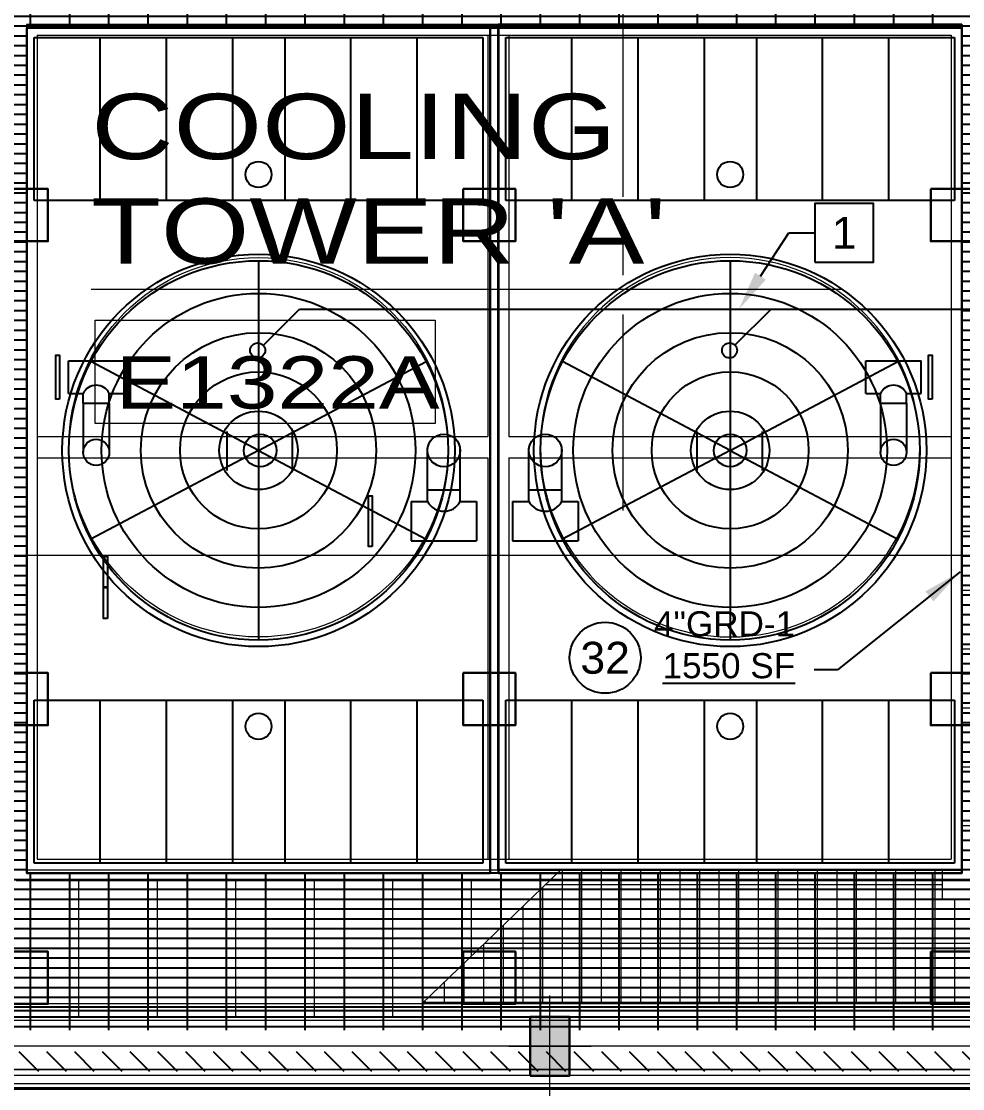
# Model space of a CAD drawing. Header units: inches. Extents: x -26500 to -19489, y -3216 to 2257.
# Drawn here: x -23897.1 to -23609.2, y 204 to 530.4 of the extents above; entities that cross this region are included whole.
import ezdxf
from ezdxf import colors
from ezdxf.entities.mleader import LeaderData, LeaderLine
from ezdxf.enums import TextEntityAlignment as Align
from ezdxf.math import Vec2, Vec3

# ---------------------------------------------------------------- set-up
doc = ezdxf.new("R2010")
doc.units = ezdxf.units.IN
doc.header["$LTSCALE"] = 48
doc.header["$MEASUREMENT"] = 0
doc.linetypes.add('A113$0$CENTER', pattern=[2, 1.25, -0.25, 0.25, -0.25])
doc.linetypes.add('NB - PH Mezzanine_plan$0$HIDDEN2', pattern=[0.1875, 0.125, -0.0625])
for name, color, linetype in [('A113$0$A roof pave', 8, 'Continuous'), ('A113$0$A-ANNO-IDEN', 8, 'Continuous'), ('A113$0$A-ANNO-PATT-13-14', 8, 'Continuous'), ('A113$0$A-COLS-COL13X', 8, 'Continuous'), ('A113$0$A-COLS-COLS13-14', 8, 'Continuous'), ('A113$0$A-FLOR-CATWALK', 8, 'Continuous'), ('A113$0$A-GRID-GRD13-14', 8, 'Continuous'), ('A113$0$A-GRID-GRDP0-15', 8, 'Continuous'), ('A113$0$bc113 - A-ANNO-SYMB', 8, 'Continuous'), ('A113$0$bp113 - A-ROOF-CRTS', 8, 'Continuous'), ('A113$0$Level 21', 8, 'Continuous'), ('A113$0$Level 32', 8, 'Continuous'), ('A113$0$S-BEAM-BELOW', 8, 'Continuous'), ('M2113$0$M-Cndw-pipe', 8, 'Continuous'), ('M2113$0$M-HVAC-Eqpm', 8, 'Continuous'), ('M2113$0$M-HVAC-EQPM-CT', 8, 'Continuous'), ('M2113$0$M-HVAC-EQPM-HATCH', 8, 'Continuous'), ('NB - PH Mezzanine_plan$0$stcbeams', 1, 'NB - PH Mezzanine_plan$0$HIDDEN2'), ('NB - PH Mezzanine_plan$0$STCCOLS1', 1, 'NB - PH Mezzanine_plan$0$HIDDEN2'), ('P-Anno', 6, 'Continuous'), ('P-Anno-Symb @ 96', 6, 'Continuous'), ('P-Anno-Text', 6, 'Continuous'), ('P-Pipe-Ftng', 134, 'Continuous'), ('XREF', 7, 'Continuous')]:
    doc.layers.add(name, color=color, linetype=linetype)
doc.styles.add('A113$0$Arial', font='arial.ttf', dxfattribs={"height": 0.076839})
doc.styles.add('M08', font='arial.ttf', dxfattribs={"height": 7.68})
doc.styles.add('MAMEP ANNO', font='arial.ttf', dxfattribs={"height": 0.078125})
doc.styles.get("Standard").update_dxf_attribs({"font": 'simplex.shx'})
doc.dimstyles.new('STANDARD$7', dxfattribs={"dimtxt": 0.18, "dimasz": 0.125, "dimexe": 0.18, "dimexo": 0.06, "dimgap": 0.09, "dimtad": 0, "dimtih": 1, "dimtoh": 1, "dimdec": 4, "dimzin": 0, "dimdsep": 46, "dimtxsty": 'Standard', "dimcen": 0.09, "dimadec": 0, "dimazin": 0, "dimtfac": 1, "dimtdec": 4, "dimtofl": 0, "dimtmove": 0, "dimatfit": 3, "dimfxl": 1, "dimtolj": 1, "dimtzin": 0, "dimarcsym": 0})

# ---------------------------------------------------------------- blocks, each defined once
blk = doc.blocks.new('A113')
at = {"layer": 'A113$0$bc113 - A-ANNO-SYMB', "lineweight": 0, "transparency": 33554687}
h = blk.add_hatch(dxfattribs=at)
h.set_pattern_fill('CROSSHATCH', color=256, style=0, pattern_type=2)
h.set_pattern_definition([(180, (-23431.679, 194.443), (-2e-15, -18), []), (270, (-23431.679, 194.4426), (6, -1e-15), [])])
h.paths.add_polyline_path([(-23563.5, 229.9), (-23774.63, 229.9), (-23732.17, 270.88), (-23615.5, 270.88), (-23615.5, 261.85), (-23603.5, 261.85), (-23603.5, 279.85), (-23609.5, 279.85), (-23609.5, 391.13), (-23603.5, 391.13), (-23603.5, 399.51), (-23563.5, 439.55)])
at = {"layer": 'A113$0$A roof pave', "lineweight": 0, "transparency": 33554687}
for p, q in [((-23879.5, 225.94, -2660.42), (-23879.5, 267.63, -2660.42)), ((-23855.5, 225.94, -2660.42), (-23855.5, 267.63, -2660.42)), ((-23831.5, 225.94, -2660.42), (-23831.5, 267.63, -2660.42)), ((-23807.5, 225.94, -2660.42), (-23807.5, 267.63, -2660.42)), ((-23783.5, 225.94, -2660.42), (-23783.5, 267.63, -2660.42)), ((-23759.5, 244.51, -2660.42), (-23759.5, 267.63, -2660.42)), ((-23561.5, 249.94, -2660.42), (-24080.98, 249.94, -2660.42)), ((-23561.5, 225.94, -2660.42), (-24080.98, 225.94, -2660.42))]:
    blk.add_line(p, q, dxfattribs=at)
at = {"layer": 'A113$0$A-ANNO-IDEN', "lineweight": 13, "transparency": 33554687}
blk.add_line((-23875.74, 448.47), (-23646.39, 448.47), dxfattribs=at)
blk.add_3dface([(-23874.54, 438.96), (-23770.59, 438.96), (-23770.59, 407.43), (-23874.54, 407.43)], dxfattribs=at)
at = {"layer": 'A113$0$A-ANNO-PATT-13-14', "lineweight": 0, "transparency": 33554687}
blk.add_solid([(-23741.48, 225.94, -4909.55), (-23729.48, 225.94, -4909.55), (-23741.48, 207.94, -4909.55), (-23729.48, 207.94, -4909.55)], dxfattribs=at)
at = {"layer": 'A113$0$A-COLS-COL13X', "lineweight": 30, "transparency": 33554687}
for points in [[(-23905, 479.13, -4909.55), (-23889, 479.13, -4909.55), (-23889, 463.13, -4909.55), (-23905, 463.13, -4909.55)], [(-23762, 479.13, -4909.55), (-23746, 479.13, -4909.55), (-23746, 463.13, -4909.55), (-23762, 463.13, -4909.55)], [(-23619, 479.13, -4909.55), (-23603, 479.13, -4909.55), (-23603, 463.13, -4909.55), (-23619, 463.13, -4909.55)], [(-23905, 331.13, -4909.55), (-23889, 331.13, -4909.55), (-23889, 315.13, -4909.55), (-23905, 315.13, -4909.55)], [(-23762, 331.13, -4909.55), (-23746, 331.13, -4909.55), (-23746, 315.13, -4909.55), (-23762, 315.13, -4909.55)], [(-23619, 331.13, -4909.55), (-23603, 331.13, -4909.55), (-23603, 315.13, -4909.55), (-23619, 315.13, -4909.55)], [(-23905, 245.9, -4909.55), (-23889, 245.9, -4909.55), (-23889, 229.9, -4909.55), (-23905, 229.9, -4909.55)], [(-23762, 245.9, -4909.55), (-23746, 245.9, -4909.55), (-23746, 229.9, -4909.55), (-23762, 229.9, -4909.55)], [(-23619, 245.9, -4909.55), (-23603, 245.9, -4909.55), (-23603, 229.9, -4909.55), (-23619, 229.9, -4909.55)]]:
    blk.add_3dface(points, dxfattribs=at)
at = {"layer": 'A113$0$A-COLS-COLS13-14', "lineweight": 0, "transparency": 33554687}
for p, q in [((-23735.48, 201.37, -4909.55), (-23735.48, 232.52, -4909.55)), ((-23748.05, 216.94, -4909.55), (-23722.9, 216.94, -4909.55))]:
    blk.add_line(p, q, dxfattribs=at)
at = {"layer": 'A113$0$A-COLS-COLS13-14', "lineweight": 30, "transparency": 33554687}
blk.add_3dface([(-23741.48, 207.94, -4909.55), (-23729.48, 207.94, -4909.55), (-23729.48, 225.94, -4909.55), (-23741.48, 225.94, -4909.55)], dxfattribs=at)
at = {"layer": 'A113$0$A-FLOR-CATWALK', "lineweight": 13, "transparency": 33554687, "elevation": 1992.75, "flags": 128}
for points in [[(-23841.2, 577.38), (-23561.5, 577.38), (-23561.5, 227.9), (-23943.5, 227.9), (-23943.5, 563.95)], [(-23936.24, 575.4), (-23842.2, 575.4), (-23563.5, 575.38), (-23563.5, 229.9), (-23941.5, 229.9), (-23941.49, 563.54)]]:
    blk.add_lwpolyline(points, dxfattribs=at)
at = {"layer": 'A113$0$A-FLOR-CATWALK', "lineweight": 13, "transparency": 33554687}
blk.add_3dface([(-23895.5, 270.88, 1992.75), (-23751.25, 270.88, 1992.75), (-23751.25, 529.38, 1992.75), (-23895.5, 529.38, 1992.75)], dxfattribs=at)
at = {"layer": 'A113$0$A-GRID-GRD13-14', "linetype": 'A113$0$CENTER', "lineweight": 0, "transparency": 33554687}
blk.add_line((-23713.02, 380.76), (-23713.02, 2113.24), dxfattribs=at)
at = {"layer": 'A113$0$A-GRID-GRD13-14', "lineweight": 0, "transparency": 33554687}
blk.add_line((-23034.89, 217, 0), (-24155.5, 217, 0), dxfattribs=at)
at = {"layer": 'A113$0$A-GRID-GRDP0-15', "linetype": 'A113$0$CENTER', "lineweight": 0, "transparency": 33554687}
blk.add_line((-24358.53, 367.16), (-20364.93, 367.16), dxfattribs=at)
at = {"layer": 'A113$0$bc113 - A-ANNO-SYMB', "lineweight": 0, "transparency": 33554687, "elevation": 1992.75, "flags": 128}
blk.add_lwpolyline([(-23563.5, 229.9), (-23774.63, 229.9), (-23732.17, 270.88), (-23615.5, 270.88), (-23615.5, 261.85), (-23603.5, 261.85), (-23603.5, 279.85), (-23609.5, 279.85), (-23609.5, 391.13), (-23603.5, 391.13), (-23603.5, 399.51), (-23563.5, 439.55), (-23563.5, 229.9)], close=True, dxfattribs=at)
at = {"layer": 'A113$0$bp113 - A-ROOF-CRTS', "lineweight": 13, "transparency": 33554687}
blk.add_line((-23913.02, 367.16, -2660.42), (-23609.02, 367.16, -2660.42), dxfattribs=at)
at = {"layer": 'A113$0$Level 21', "lineweight": 0, "transparency": 33554687}
for p, q in [((-23557.5, 226, 1992.75), (-24094.25, 226, 1992.75)), ((-23557.5, 208, 1992.75), (-24121.91, 208, 1992.75))]:
    blk.add_line(p, q, dxfattribs=at)
at = {"layer": 'A113$0$Level 21', "lineweight": 40, "transparency": 33554687}
blk.add_line((-23561.5, 204, 1992.75), (-24128.03, 204, 1992.75), dxfattribs=at)
at = {"layer": 'A113$0$Level 21', "lineweight": 13, "transparency": 33554687}
blk.add_line((-23561.5, 205.5, 1992.75), (-24125.73, 205.5, 1992.75), dxfattribs=at)
at = {"layer": 'A113$0$Level 32', "lineweight": 13, "transparency": 33554687, "elevation": -2660.42, "flags": 128}
blk.add_lwpolyline([(-23941.5, 563.52), (-23936.24, 575.4), (-23563.5, 575.38), (-23563.5, 224.88), (-23941.5, 224.88), (-23941.5, 563.52)], close=True, dxfattribs=at)
at = {"layer": 'A113$0$Level 32', "lineweight": 13, "transparency": 33554687}
blk.add_circle((-23824.62, 400.13, 1992.75), 58, dxfattribs=at)
at = {"layer": 'A113$0$Level 32', "lineweight": 13, "transparency": 33554687, "extrusion": (0, 0, -1)}
blk.add_circle((23680.37, 400.13, -1992.75), 58, dxfattribs=at)
at = {"layer": 'A113$0$Level 32', "lineweight": 30, "transparency": 33554687}
blk.add_3dface([(-23751.25, 529.38, 1992.75), (-23609.5, 529.38, 1992.75), (-23609.5, 270.88, 1992.75), (-23751.25, 270.88, 1992.75)], dxfattribs=at)
at = {"layer": 'A113$0$S-BEAM-BELOW', "lineweight": 13, "transparency": 33554687}
for p, q in [((-23892.25, 526.13, 1992.75), (-23612.75, 526.13, 1992.75)), ((-23892.25, 526.13, 1992.75), (-23892.25, 274.13, 1992.75)), ((-23754.5, 526.13, 1992.75), (-23754.5, 403.38, 1992.75)), ((-23748, 526.13, 1992.75), (-23748, 403.38, 1992.75)), ((-23612.75, 526.13, 1992.75), (-23612.75, 274.13, 1992.75)), ((-23892.25, 403.38, 1992.75), (-23754.5, 403.38, 1992.75)), ((-23748, 403.38, 1992.75), (-23612.75, 403.38, 1992.75)), ((-23892.25, 396.88, 1992.75), (-23754.5, 396.88, 1992.75)), ((-23754.5, 396.88, 1992.75), (-23754.5, 274.13, 1992.75)), ((-23748, 396.88, 1992.75), (-23748, 274.13, 1992.75)), ((-23748, 396.88, 1992.75), (-23612.75, 396.88, 1992.75)), ((-23892.25, 274.13, 1992.75), (-23612.75, 274.13, 1992.75)), ((-23898.75, 267.63, 1992.75), (-23606.25, 267.63, 1992.75))]:
    blk.add_line(p, q, dxfattribs=at)
at = {"layer": 'A113$0$A-ANNO-IDEN', "lineweight": 13, "transparency": 33554687, "attachment_point": 7, "line_spacing_factor": 0.6, "style": 'A113$0$Arial'}
for s, insert, char_height in [('\\H1x;\\W1.24688;COOLING', (-23875.75, 487.95), 20), ("\\H1x;\\W1.24688;TOWER 'A'", (-23875.75, 455.95), 20), ('\\H1x;\\W1.24688;E1322A', (-23868.36, 411.74), 16)]:
    blk.add_mtext(s, dxfattribs=dict(at, insert=insert, char_height=char_height))
blk = doc.blocks.new('NB - PH Mezzanine_plan')
at = {"layer": 'NB - PH Mezzanine_plan$0$stcbeams', "linetype": 'Continuous', "transparency": 33554687, "elevation": 0}
for points in [[(-23898.53, 707.43), (-24118.87, 209.9), (-23555.87, 209.94)], [(-23886.12, 691), (-24091.21, 227.9), (-23555.87, 227.9)]]:
    blk.add_lwpolyline(points, dxfattribs=at)
at = {"layer": 'NB - PH Mezzanine_plan$0$STCCOLS1', "transparency": 33554687}
blk.add_lwpolyline([(-23741.48, 207.94), (-23729.48, 207.94), (-23729.48, 225.96), (-23741.48, 225.96)], close=True, dxfattribs=at)
blk = doc.blocks.new('Key Note')
at = {"color": 0, "linetype": 'Continuous', "transparency": 16777216}
blk.add_lwpolyline([(-0.09375, -0.09375), (0.09375, -0.09375), (0.09375, 0.09375), (-0.09375, 0.09375)], close=True, dxfattribs=at)
at = {"color": 0, "linetype": 'ByBlock', "transparency": 16777216, "style": 'MAMEP ANNO'}
blk.add_attdef('ID', text='', height=0.10156, dxfattribs=at).set_placement((0, 0), align=Align.MIDDLE_CENTER)
blk = doc.blocks.new('*U443')
at = {"color": 0, "linetype": 'Continuous'}
blk.add_circle((0, 0), 0.1132, dxfattribs=at)
at = {"color": 0, "linetype": 'ByBlock', "style": 'MAMEP ANNO'}
blk.add_attdef('ID', text='', height=0.1016, dxfattribs=at).set_placement((0, 0), align=Align.MIDDLE_CENTER)
blk = doc.blocks.new('M2113$0$A$C430D0960')
at = {"layer": 'M2113$0$M-HVAC-Eqpm'}
for p, q in [((22151.13, 627.67, 0.01), (22151.13, 485.92, 0.01)), ((22409.63, 627.67, 0.01), (22151.13, 627.67, 0.01)), ((22151.13, 485.92, 0.01), (22151.13, 627.67, 0.01)), ((22151.13, 627.67, 0.01), (22409.63, 627.67, 0.01)), ((22409.63, 485.92, 0.01), (22409.63, 627.67, 0.01)), ((22409.63, 627.67, 0.01), (22409.63, 485.92, 0.01)), ((22151.13, 485.92, 0.01), (22409.63, 485.92, 0.01)), ((22409.63, 485.92, 0.01), (22151.13, 485.92, 0.01))]:
    blk.add_line(p, q, dxfattribs=at)
at = {"layer": 'M2113$0$M-HVAC-Eqpm', "color": 8}
for p, q in [((22154.13, 488.17, 0.01), (22154.13, 625.42, 0.01)), ((22154.13, 625.42, 0.01), (22204.01, 625.42, 0.01)), ((22204.01, 625.42, 0.01), (22204.01, 488.17, 0.01)), ((22356.76, 488.17, 0.01), (22356.76, 625.42, 0.01)), ((22356.76, 625.42, 0.01), (22406.63, 625.42, 0.01)), ((22406.63, 625.42, 0.01), (22406.63, 488.17, 0.01)), ((22280.38, 556.79, 0.01), (22253.21, 608.03, 0.01)), ((22280.38, 556.79, 0.01), (22307.56, 608.03, 0.01)), ((22154.13, 605.21, 0.01), (22204.01, 605.21, 0.01)), ((22356.76, 605.21, 0.01), (22406.63, 605.21, 0.01)), ((22204.01, 585, 0.01), (22154.13, 585, 0.01)), ((22406.63, 585, 0.01), (22356.76, 585, 0.01)), ((22154.13, 564.79, 0.01), (22204.01, 564.79, 0.01)), ((22356.76, 564.79, 0.01), (22406.63, 564.79, 0.01)), ((22222.38, 556.79, 0.01), (22338.38, 556.79, 0.01)), ((22280.38, 556.79, 0.01), (22253.21, 505.55, 0.01)), ((22280.38, 556.79, 0.01), (22307.56, 505.55, 0.01)), ((22154.13, 548.79, 0.01), (22204.01, 548.79, 0.01)), ((22356.76, 548.79, 0.01), (22406.63, 548.79, 0.01)), ((22154.13, 528.59, 0.01), (22204.01, 528.59, 0.01)), ((22356.76, 528.59, 0.01), (22406.63, 528.59, 0.01)), ((22204.01, 508.38, 0.01), (22154.13, 508.38, 0.01)), ((22406.63, 508.38, 0.01), (22356.76, 508.38, 0.01)), ((22204.01, 488.17, 0.01), (22154.13, 488.17, 0.01)), ((22406.63, 488.17, 0.01), (22356.76, 488.17, 0.01))]:
    blk.add_line(p, q, dxfattribs=at)
for centre, radius in [((22280.38, 556.79, 0.01), 60), ((22280.38, 556.79, 0.01), 58), ((22280.38, 556.79, 0.01), 48), ((22280.38, 556.79, 0.01), 36), ((22280.38, 556.79, 0.01), 24), ((22280.38, 556.79, 0.01), 12), ((22196.01, 556.79, 0.01), 4), ((22364.76, 556.79, 0.01), 4)]:
    blk.add_arc(centre, radius, 0, 360, dxfattribs=at)

msp = doc.modelspace()

# ---------------------------------------------------------------- hatches: boundary and pattern name
at = {"layer": 'M2113$0$M-HVAC-EQPM-HATCH', "transparency": 33554687}
h = msp.add_hatch(dxfattribs=at)
h.set_pattern_fill('GRATE', color=256, scale=96, style=0)
h.set_pattern_definition([(0, (22365.6655, 7617.963), (0, 3), []), (90, (22365.665, 7617.963), (-12, 7e-16), [])])
h.paths.add_polyline_path([(-23943.46, 576.41), (-23561.46, 576.41), (-23561.46, 221.91), (-23943.46, 221.91)])
h.paths.add_polyline_path([(-23895.46, 528.41), (-23609.46, 528.41), (-23609.46, 269.91), (-23895.46, 269.91)], flags=16)
h = msp.add_hatch(dxfattribs=at)
h.set_pattern_fill('ANSI31', color=256, scale=48, angle=270, style=0)
h.set_pattern_definition([(315, (-294.429, -885.142), (4.2426407, 4.2426407), [])])
h.paths.add_polyline_path([(-23561.5, 215.35), (-23561.5, 209.35), (-23941.02, 209.35), (-23941.02, 215.35)])

# ---------------------------------------------------------------- linework, layer by layer
at = {"layer": 'M2113$0$M-Cndw-pipe', "transparency": 33554687}
for p, q in [((-23882.72, 426.6, 0), (-23865.72, 426.6, 0)), ((-23882.72, 416.6, 0), (-23882.72, 426.6, 0)), ((-23865.72, 416.6, 0), (-23865.72, 426.6, 0)), ((-23638.89, 426.6, 0), (-23621.89, 426.6, 0)), ((-23638.89, 416.6, 0), (-23638.89, 426.6, 0)), ((-23621.89, 416.6, 0), (-23621.89, 426.6, 0)), ((-23882.72, 416.6, 0), (-23878.22, 416.6, 0)), ((-23878.22, 413.6, 0), (-23878.22, 416.6, 0)), ((-23870.22, 416.6, 0), (-23865.72, 416.6, 0)), ((-23870.22, 413.6, 0), (-23870.22, 416.6, 0)), ((-23638.89, 416.6, 0), (-23634.39, 416.6, 0)), ((-23634.39, 413.6, 0), (-23634.39, 416.6, 0)), ((-23626.39, 416.6, 0), (-23621.89, 416.6, 0)), ((-23626.39, 413.6, 0), (-23626.39, 416.6, 0)), ((-23878.22, 413.6, 0), (-23870.22, 413.6, 0)), ((-23878.22, 413.6, 0), (-23878.22, 398.65, 0)), ((-23870.22, 413.6, 0), (-23870.22, 398.65, 0)), ((-23634.39, 413.6, 0), (-23626.39, 413.6, 0)), ((-23634.39, 413.6, 0), (-23634.39, 398.65, 0)), ((-23626.39, 413.6, 0), (-23626.39, 398.65, 0)), ((-23834.27, 405, 0), (-23834.27, 393, 0)), ((-23814.27, 405, 0), (-23814.27, 393, 0)), ((-23690.51, 405, 0), (-23690.51, 393, 0)), ((-23670.51, 405, 0), (-23670.51, 393, 0)), ((-23772.9, 387.04, 0), (-23772.9, 399.84, 0)), ((-23762.9, 387.04, 0), (-23762.9, 399.84, 0)), ((-23741.87, 387.04, 0), (-23741.87, 399.84, 0)), ((-23731.87, 387.04, 0), (-23731.87, 399.84, 0)), ((-23762.9, 387.04, 0), (-23772.9, 387.04, 0)), ((-23772.9, 383.54, 0), (-23772.9, 387.04, 0)), ((-23762.9, 383.54, 0), (-23762.9, 387.04, 0)), ((-23731.87, 387.04, 0), (-23741.87, 387.04, 0)), ((-23741.87, 383.54, 0), (-23741.87, 387.04, 0)), ((-23731.87, 383.54, 0), (-23731.87, 387.04, 0)), ((-23777.9, 383.54, 0), (-23772.9, 383.54, 0)), ((-23777.9, 383.54, 0), (-23777.9, 371.54, 0)), ((-23762.9, 383.54, 0), (-23757.9, 383.54, 0)), ((-23757.9, 383.54, 0), (-23757.9, 371.54, 0)), ((-23746.87, 383.54, 0), (-23741.87, 383.54, 0)), ((-23746.87, 383.54, 0), (-23746.87, 371.54, 0)), ((-23731.87, 383.54, 0), (-23726.87, 383.54, 0)), ((-23726.87, 383.54, 0), (-23726.87, 371.54, 0)), ((-23777.9, 371.54, 0), (-23757.9, 371.54, 0)), ((-23746.87, 371.54, 0), (-23726.87, 371.54, 0))]:
    msp.add_line(p, q, dxfattribs=at)
for points, elevation in [([(-23885.43, 414.88), (-23886.59, 414.88), (-23886.59, 428.32), (-23885.43, 428.32)], 144.79), ([(-23618.54, 414.88), (-23619.71, 414.88), (-23619.71, 428.32), (-23618.54, 428.32)], 144.79), ([(-23789.82, 369.82), (-23790.99, 369.82), (-23790.99, 385.26), (-23789.82, 385.26)], 144.79), ([(-23870.79, 347.75), (-23871.96, 347.75), (-23871.96, 357.2), (-23870.79, 357.2)], 0.21)]:
    msp.add_lwpolyline(points, close=True, dxfattribs=dict(at, elevation=elevation))
msp.add_lwpolyline([(-23870.79, 357.31), (-23871.96, 357.31), (-23871.96, 366.76), (-23870.79, 366.76)], close=True, dxfattribs=at)
for centre, radius in [((-23874.22, 398.58, 0), 4), ((-23824.1, 399.16, 0), 5), ((-23767.9, 399.16, 0), 5), ((-23736.87, 399.16, 0), 5), ((-23680.34, 399.16, 0), 5), ((-23630.39, 398.58, 0), 4)]:
    msp.add_circle(centre, radius, dxfattribs=at)
for centre, radius, start, end in [((-23874.22, 414.65, 0), 4.45, 25.9892, 154.0108), ((-23630.39, 414.65, 0), 4.45, 25.9892, 154.0108), ((-23767.9, 386.21, 0), 5.67, 208.0725, 331.9275), ((-23736.87, 386.21, 0), 5.67, 208.0725, 331.9275)]:
    msp.add_arc(centre, radius, start, end, dxfattribs=at)
at = {"layer": 'M2113$0$M-HVAC-EQPM-HATCH', "transparency": 33554687, "elevation": 0}
msp.add_lwpolyline([(-23895.46, 528.41), (-23609.46, 528.41), (-23609.46, 269.91), (-23895.46, 269.91)], close=True, dxfattribs=at)
at = {"layer": 'P-Pipe-Ftng'}
for p, q in [((-23823.01, 431.43), (-23812.05, 442.38)), ((-23812.05, 442.38), (-23543.23, 442.38)), ((-23678.77, 431.43), (-23667.82, 442.38))]:
    msp.add_line(p, q, dxfattribs=at)
for centre in [(-23824.85, 429.75), (-23680.54, 429.75)]:
    msp.add_circle(centre, 2.3, dxfattribs=at)

# ---------------------------------------------------------------- block references
at = {"layer": 'M2113$0$M-HVAC-EQPM-CT', "color": 8, "linetype": 'Continuous', "lineweight": 13, "transparency": 33554687, "rotation": 269.9999999999992}
for p in [(-24381.38, 22679.55, -0.01), (-24237.13, 22679.55, -0.01)]:
    msp.add_blockref('M2113$0$A$C430D0960', p, dxfattribs=at)
at = {"layer": 'P-Anno-Symb @ 96', "xscale": 96, "yscale": 96, "zscale": 96}
msp.add_blockref('*U443', (-23718.58, 335.76), dxfattribs=at).add_auto_attribs({'ID': '32'})
at = {"layer": 'XREF'}
for name in ['A113', 'NB - PH Mezzanine_plan']:
    msp.add_blockref(name, (0, 0), dxfattribs=at)

# ---------------------------------------------------------------- texts
at = {"layer": 'P-Anno-Text', "insert": (-23660.48, 349.98, 0), "char_height": 7.68, "width": 52.1223, "attachment_point": 3, "style": 'M08'}
msp.add_mtext('4"GRD-1\\P{\\L1550 SF}', dxfattribs=at)

# ---------------------------------------------------------------- leaders
at = {"layer": 'P-Anno'}
msp.add_leader([(-23610.04, 362.03), (-23647.48, 332.09), (-23654.68, 332.09)], dimstyle='STANDARD$7', override={"dimscale": 96, "dimgap": 0.09, "dimtad": 0}, dxfattribs=at)
ml = msp.add_multileader_block('Standard', dxfattribs=at)
ml.set_content('Key Note', color=256, scale=96)
ml.set_attribute('ID', '3', width=0)
ml.set_leader_properties(color=256, linetype='Continuous')
ml.build(insert=Vec2(0, 0))
ml.multileader.update_dxf_attribs({"has_dogleg": 0, "text_left_attachment_type": 2, "text_right_attachment_type": 2, "dogleg_length": 3.84, "arrow_head_size": 12, "scale": 96})
ctx = ml.context
ctx.base_point, ctx.scale, ctx.char_height, ctx.arrow_head_size, ctx.landing_gap_size, ctx.plane_origin = Vec3(-23380.53, 480.33), 96, 737.28, 12, 384, Vec3(-23403.7, 456.99)
ctx.left_attachment, ctx.right_attachment = 2, 2
notes = []
notes.append((ctx, [(0, (1, 1, 0), (-23749.53, 480.33), (1, 0), 369, [(0, [(-23405.09, 450.61), (-23388.51, 480.33)], 0, [])])]))
ctx.block.insert = Vec3(-23371.53, 480.33)
ml = msp.add_multileader_block('Standard', dxfattribs=at)
ml.set_content('Key Note', color=256, scale=96)
ml.set_attribute('ID', '1', width=0)
ml.set_leader_properties(color=256, linetype='Continuous')
ml.build(insert=Vec2(0, 0))
ml.multileader.update_dxf_attribs({"has_dogleg": 0, "text_left_attachment_type": 2, "text_right_attachment_type": 2, "dogleg_length": 3.84, "arrow_head_size": 12, "scale": 96})
ctx = ml.context
ctx.base_point, ctx.scale, ctx.char_height, ctx.arrow_head_size, ctx.landing_gap_size, ctx.plane_origin = Vec3(-23654.47, 465.71), 96, 737.28, 12, 384, Vec3(-23677.64, 442.38)
ctx.left_attachment, ctx.right_attachment = 2, 2
notes.append((ctx, [(0, (1, 1, 0), (-24023.47, 465.71), (1, 0), 369, [(0, [(-23677.64, 442.38), (-23662.45, 465.71)], 0, [])])]))
ctx.block.insert = Vec3(-23645.47, 465.71)
ml = msp.add_multileader_block('Standard', dxfattribs=at)
ml.set_content('Key Note', color=256, scale=96)
ml.set_attribute('ID', '4', width=0)
ml.set_leader_properties(color=256, linetype='Continuous')
ml.build(insert=Vec2(0, 0))
ml.multileader.update_dxf_attribs({"has_dogleg": 0, "text_left_attachment_type": 2, "text_right_attachment_type": 2, "dogleg_length": 3.84, "arrow_head_size": 12, "scale": 96})
ctx = ml.context
ctx.base_point, ctx.scale, ctx.char_height, ctx.arrow_head_size, ctx.landing_gap_size, ctx.plane_origin = Vec3(-23518.59, 322.73), 96, 737.28, 12, 384, Vec3(-23538.53, 291.14)
ctx.left_attachment, ctx.right_attachment = 2, 2
notes.append((ctx, [(0, (1, 1, 0), (-23887.59, 322.73), (1, 0), 369, [(0, [(-23543.04, 361.15), (-23526.57, 322.73)], 0, [])])]))
ctx.block.insert = Vec3(-23509.59, 322.73)
for ctx, leaders in notes:
    for number, flags, end, landing, length, lines in leaders:
        leader = LeaderData()
        leader.index, (leader.has_last_leader_line, leader.has_dogleg_vector, leader.attachment_direction) = number, flags
        leader.last_leader_point, leader.dogleg_vector, leader.dogleg_length = Vec3(end), Vec3(landing), length
        for number, points, colour, breaks in lines:
            line = LeaderLine()
            line.index, line.vertices, line.color, line.breaks = number, Vec3.list(points), colors.encode_raw_color(colour), breaks
            leader.lines.append(line)
        ctx.leaders.append(leader)

doc.saveas('drawing.dxf')
